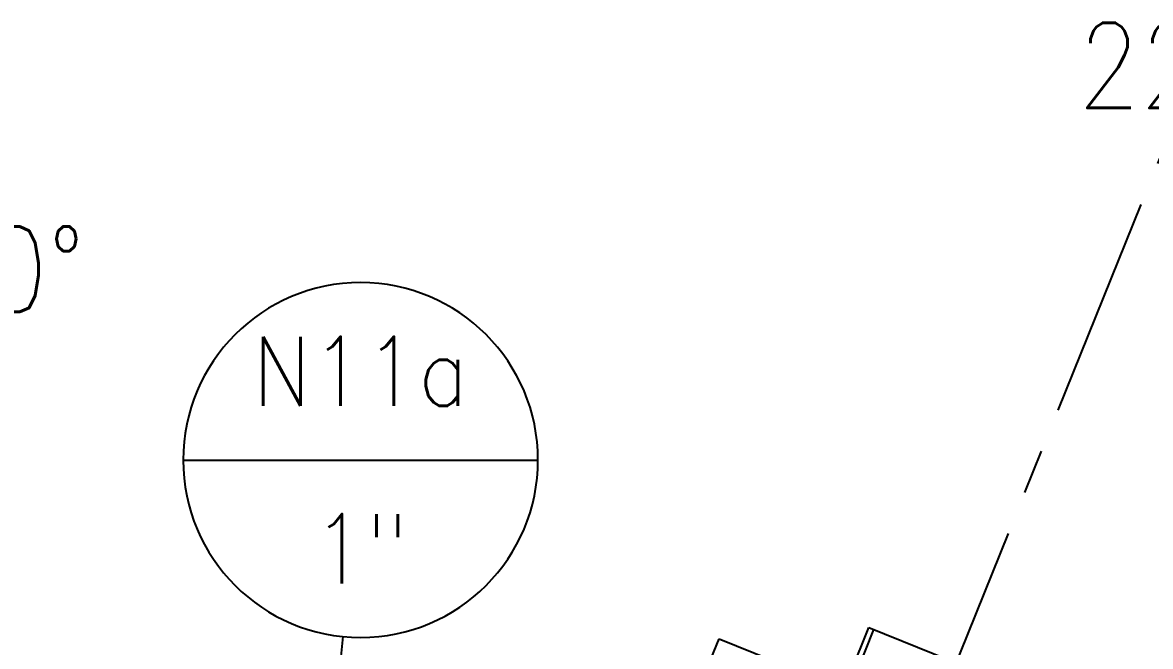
# Model space of a CAD drawing. Extents: x -1889 to 1259, y -977 to 1122.
# Drawn here: x 372.9 to 449.2, y 826.8 to 869 of the extents above; entities that cross this region are included whole.
import ezdxf
from ezdxf.enums import TextEntityAlignment as Align

# ---------------------------------------------------------------- set-up
doc = ezdxf.new("R2010")
doc.units = 0
doc.header["$LTSCALE"] = 12
doc.header["$MEASUREMENT"] = 0
doc.linetypes.add('CENTER', pattern=[2, 1.25, -0.25, 0.25, -0.25])
doc.layers.get('0').update_dxf_attribs({"linetype": 'CONTINUOUS'})
for name, color, linetype in [('1.25x1.25x.25', 34, 'CONTINUOUS'), ('12 PIPE', 7, 'CONTINUOUS'), ('CENTER', 6, 'CENTER'), ('DIM', 1, 'CONTINUOUS')]:
    doc.layers.add(name, color=color, linetype=linetype)
doc.styles.add('ROMANS', font='ROMANS.shx', dxfattribs={"width": 0.85, "height": 5.76})

# ---------------------------------------------------------------- blocks, each defined once
blk = doc.blocks.new('Nozzle Callout')
blk.add_line((0.25, 0), (-0.25, 0))
blk.add_circle((0, 0), 0.25)
at = {"style": 'ROMANS', "width": 0.9}
for tag, p in [('NZ-ID', (0, 0.125)), ('NZ-SZ', (0, -0.125))]:
    blk.add_attdef(tag, text='', height=0.0975, dxfattribs=at).set_placement(p, align=Align.MIDDLE)

msp = doc.modelspace()

# ---------------------------------------------------------------- linework, layer by layer
at = {"layer": '1.25x1.25x.25'}
for p, q in [((419.45021, 825.94701), (420.01212, 827.33779)), ((420.01212, 827.33779), (448.69687, 815.7484))]:
    msp.add_line(p, q, dxfattribs=at)
at = {"layer": '12 PIPE'}
for p, q in [((427.78814, 822.30864), (430.12943, 828.10354)), ((428.13583, 822.16816), (430.47712, 827.96306)), ((430.12943, 828.10354), (441.95102, 823.3273))]:
    msp.add_line(p, q, dxfattribs=at)
at = {"layer": 'CENTER'}
for p, q in [((415.96871, 776.03669), (450.37088, 861.18503)), ((391.2992, 794.08757), (394.58173, 827.47822))]:
    msp.add_line(p, q, dxfattribs=at)

# ---------------------------------------------------------------- block references
at = {"layer": 'DIM'}
ref = msp.add_blockref('Nozzle Callout', (395.75575, 839.42065), dxfattribs=dict(at, xscale=-48, yscale=48, zscale=48))
ref.add_attrib('NZ-ID', 'N11a', dxfattribs={"layer": '0', "height": 4.68, "style": 'ROMANS', "width": 0.9}).set_placement((395.75575, 845.42065), align=Align.MIDDLE)
ref.add_attrib('NZ-SZ', '1"', dxfattribs={"layer": '0', "height": 4.68, "style": 'ROMANS', "width": 0.9}).set_placement((395.75575, 833.42065), align=Align.MIDDLE)

# ---------------------------------------------------------------- texts
at = {"layer": 'DIM', "style": 'ROMANS', "width": 0.85}
for s, p in [('22%%D', (449.73291, 866.1173)), ('0%%D', (373.7575, 852.32631))]:
    msp.add_text(s, height=5.76, dxfattribs=at).set_placement(p, align=Align.MIDDLE_CENTER)

doc.saveas('drawing.dxf')
